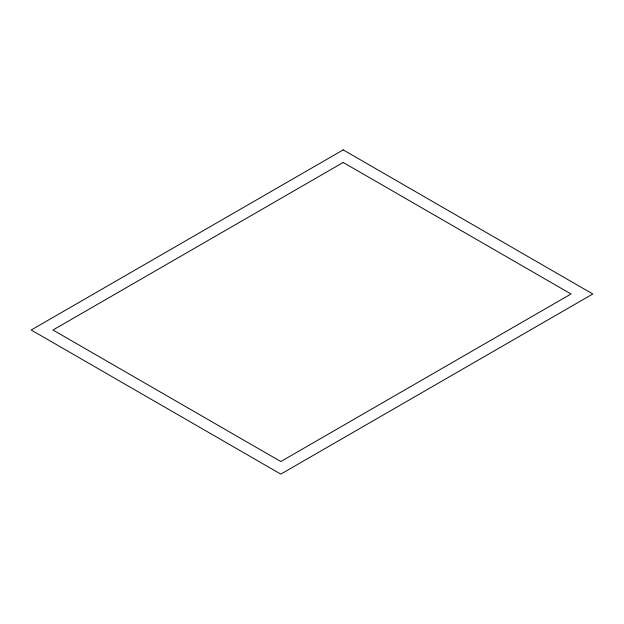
<?xml version="1.0" encoding="UTF-8"?>
<svg xmlns="http://www.w3.org/2000/svg" width="624" height="624" viewBox="0 0 624 624"><rect width="100%" height="100%" fill="white"/><g stroke="black" fill="none" stroke-linecap="round" stroke-linejoin="round"><path stroke-width="0.94" d="M343.2 149.885L31.2 330.01L280.8 474.115L592.8 293.99L343.2 149.885M343.2 162.458L52.978 330.01L280.8 461.542L571.022 293.99L343.2 162.458"/></g></svg>
